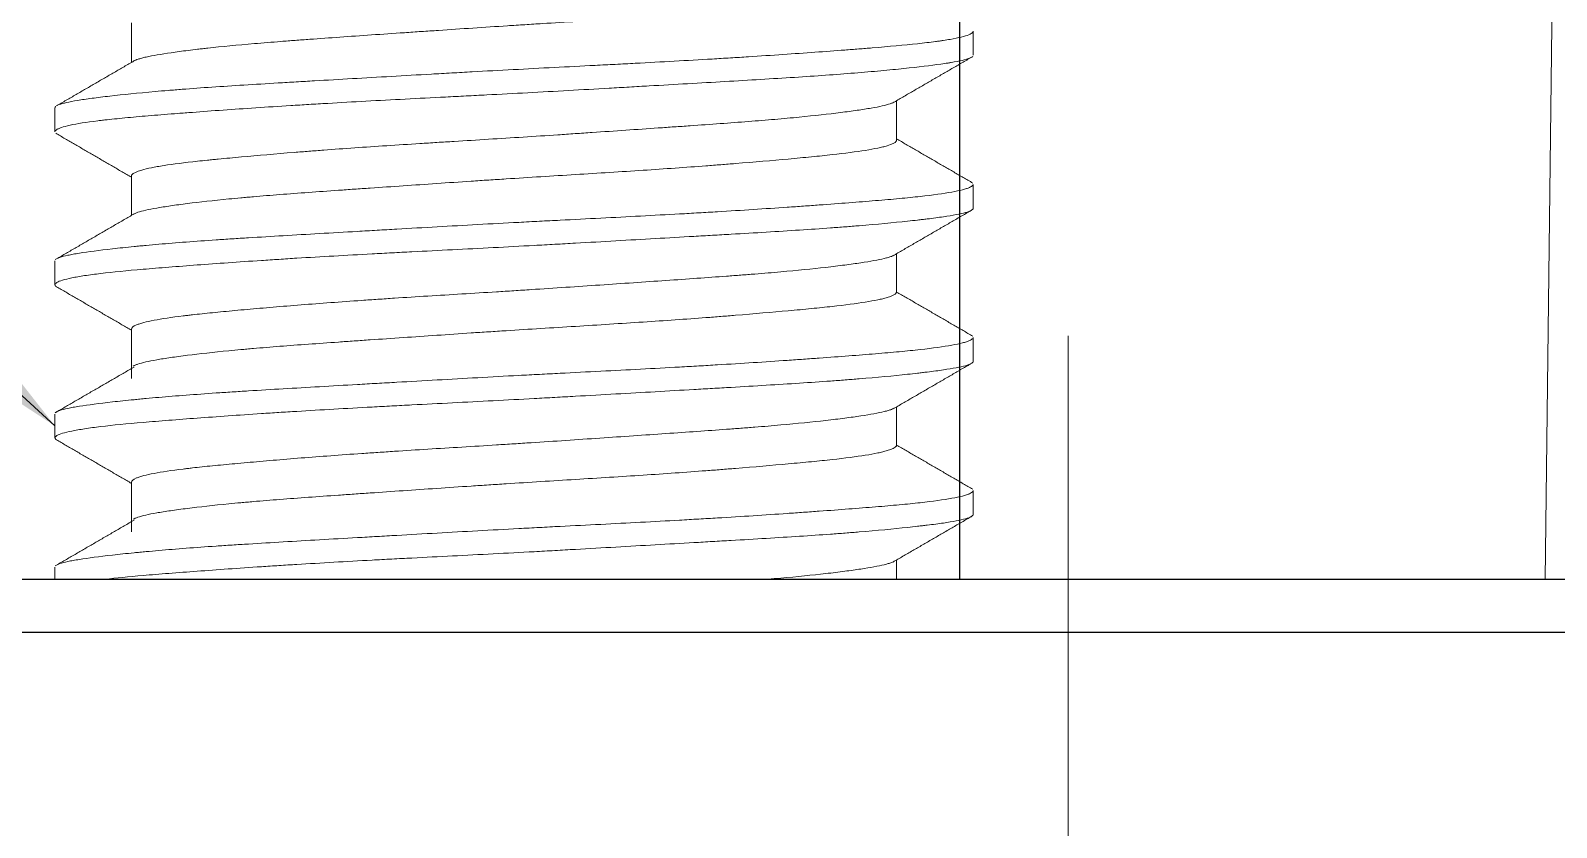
# Model space of a CAD drawing. Header units: inches. Extents: x 5272 to 5866, y -631 to 209.
# Drawn here: x 5355.52 to 5384.22, y -499.03 to -484.04 of the extents above; entities that cross this region are included whole.
import ezdxf

# ---------------------------------------------------------------- set-up
doc = ezdxf.new("R2010")
doc.units = ezdxf.units.IN
doc.header["$LTSCALE"] = 4.84
doc.header["$MEASUREMENT"] = 0
doc.linetypes.add('CENTERX2', pattern=[20.32, 12.7, -2.54, 2.54, -2.54])
doc.layers.get('0').update_dxf_attribs({"linetype": 'CONTINUOUS', "lineweight": 13})
doc.layers.add('CENTER', color=1, linetype='CENTERX2', lineweight=15)
doc.layers.add('DIM', color=3, linetype='CONTINUOUS', lineweight=9)
doc.styles.get("Standard").update_dxf_attribs({"font": 'arial.ttf'})
doc.dimstyles.new('사본 DIMSTYLE_1', dxfattribs={"dimtxt": 6, "dimasz": 6, "dimexe": 1, "dimexo": 1, "dimgap": 2, "dimtad": 1, "dimtih": 1, "dimtoh": 1, "dimdec": 1, "dimdsep": 46, "dimtxsty": 'Standard', "dimcen": 0, "dimclrd": 3, "dimclre": 3, "dimclrt": 4, "dimazin": 0, "dimtp": 0.3, "dimtm": 0.3, "dimtfac": 1, "dimtdec": 1, "dimtofl": 0, "dimtmove": 0, "dimatfit": 3, "dimfxl": 1, "dimtolj": 1, "dimtzin": 0, "dimarcsym": 0})

msp = doc.modelspace()

# ---------------------------------------------------------------- linework, layer by layer
at = {"color": 7, "linetype": 'Continuous'}
msp.add_line((5384.222, -476.776), (5384.009, -494.362), dxfattribs=at)
at = {"color": 7, "linetype": 'Continuous', "lineweight": 18}
for p, q in [((5357.415, -483.894), (5357.415, -484.639)), ((5373.249, -484.505), (5373.249, -484.055)), ((5371.809, -486.103), (5371.809, -485.36)), ((5355.976, -485.495), (5355.976, -485.942)), ((5357.415, -486.775), (5357.415, -487.518)), ((5373.249, -487.381), (5373.249, -486.936)), ((5371.809, -488.983), (5371.809, -488.238)), ((5355.976, -488.375), (5355.976, -488.823)), ((5357.415, -489.652), (5357.415, -490.588)), ((5373.249, -489.894), (5373.249, -489.813)), ((5373.249, -490.262), (5373.249, -489.816)), ((5371.809, -491.864), (5371.809, -491.119)), ((5355.976, -491.255), (5355.976, -491.703)), ((5357.415, -492.533), (5357.415, -493.468)), ((5373.249, -493.142), (5373.249, -492.697)), ((5371.809, -494.362), (5371.809, -493.999)), ((5355.976, -494.135), (5355.976, -494.362))]:
    msp.add_line(p, q, dxfattribs=at)
at = {"lineweight": -3}
for points in [[(5372.989, -468.862), (5372.989, -481.612), (5372.989, -494.361)], [(5344.989, -494.362), (5368.489, -494.362), (5391.989, -494.362)], [(5393.489, -495.362), (5368.489, -495.362), (5343.489, -495.362)]]:
    msp.add_open_spline(points, degree=2, dxfattribs=at)
at = {"color": 7, "linetype": 'Continuous', "lineweight": 18}
for points, knots in [([(5357.465, -484.61), (5357.484, -484.6), (5357.509, -484.59), (5357.56, -484.573), (5357.583, -484.566), (5357.634, -484.553), (5357.661, -484.546), (5357.813, -484.512), (5357.971, -484.485), (5358.261, -484.443), (5358.366, -484.429), (5358.538, -484.407), (5358.598, -484.4), (5358.691, -484.389), (5358.722, -484.386), (5358.786, -484.378), (5358.819, -484.375), (5359.115, -484.342), (5359.407, -484.313), (5359.887, -484.273), (5360.095, -484.256), (5360.315, -484.239), (5360.404, -484.232), (5360.449, -484.229), (5360.585, -484.219), (5360.676, -484.212), (5361.139, -484.178), (5361.526, -484.151), (5362.134, -484.109), (5362.34, -484.095), (5362.604, -484.077), (5362.657, -484.074), (5362.763, -484.066), (5362.923, -484.055), (5363.083, -484.045), (5363.618, -484.008), (5364.051, -483.979), (5364.597, -483.944), (5364.706, -483.937), (5364.926, -483.923), (5365.037, -483.916), (5365.366, -483.896), (5365.583, -483.883), (5366.228, -483.843), (5366.649, -483.816), (5367.164, -483.782), (5367.267, -483.775), (5367.471, -483.761), (5367.571, -483.754), (5367.869, -483.733), (5368.062, -483.719), (5368.626, -483.676), (5368.98, -483.647), (5369.397, -483.611), (5369.479, -483.604), (5369.638, -483.59), (5369.716, -483.583), (5369.944, -483.562), (5370.232, -483.535), (5370.489, -483.509), (5370.67, -483.489), (5370.728, -483.482), (5370.841, -483.468), (5370.896, -483.462), (5371.157, -483.427), (5371.328, -483.4), (5371.528, -483.357), (5371.586, -483.343), (5371.658, -483.321), (5371.68, -483.314), (5371.708, -483.303), (5371.717, -483.299), (5371.734, -483.292), (5371.742, -483.288), (5371.777, -483.27), (5371.796, -483.255), (5371.807, -483.236), (5371.809, -483.23), (5371.809, -483.225)], [0, 0, 0, 0, 0.022924, 0.022924, 0.038006, 0.038006, 0.053088, 0.053088, 0.113417, 0.113417, 0.143581, 0.143581, 0.158663, 0.158663, 0.166204, 0.166204, 0.173745, 0.173745, 0.234073, 0.234073, 0.264237, 0.271778, 0.271778, 0.279319, 0.279319, 0.294401, 0.294401, 0.354729, 0.354729, 0.384893, 0.384893, 0.392434, 0.392434, 0.399975, 0.415057, 0.415057, 0.475385, 0.475385, 0.490467, 0.490467, 0.505549, 0.505549, 0.535714, 0.535714, 0.596042, 0.596042, 0.611124, 0.611124, 0.626206, 0.626206, 0.65637, 0.65637, 0.716698, 0.716698, 0.73178, 0.73178, 0.746862, 0.746862, 0.777026, 0.80719, 0.80719, 0.822272, 0.822272, 0.837354, 0.837354, 0.897682, 0.897682, 0.927846, 0.927846, 0.942929, 0.942929, 0.95047, 0.95047, 0.958011, 0.958011, 0.988175, 0.988175, 1, 1, 1, 1]), ([(5356.023, -485.447), (5356.032, -485.443), (5356.043, -485.438), (5356.125, -485.407), (5356.24, -485.382), (5356.439, -485.349), (5356.482, -485.342), (5356.573, -485.329), (5356.621, -485.322), (5356.775, -485.301), (5356.887, -485.287), (5357.254, -485.245), (5357.536, -485.217), (5357.938, -485.181), (5358.021, -485.174), (5358.192, -485.16), (5358.28, -485.153), (5358.549, -485.132), (5358.735, -485.118), (5359.316, -485.079), (5359.731, -485.053), (5360.286, -485.02), (5360.399, -485.013), (5360.628, -485), (5360.743, -484.993), (5361.093, -484.973), (5361.33, -484.959), (5362.051, -484.918), (5362.546, -484.889), (5363.184, -484.853), (5363.312, -484.846), (5363.569, -484.831), (5363.698, -484.824), (5364.083, -484.803), (5364.34, -484.789), (5365.11, -484.748), (5365.623, -484.722), (5366.264, -484.689), (5366.391, -484.683), (5366.643, -484.67), (5366.769, -484.663), (5367.141, -484.643), (5367.63, -484.617), (5368.104, -484.59), (5368.453, -484.569), (5368.626, -484.559), (5368.796, -484.548), (5368.91, -484.541), (5368.966, -484.538), (5369.468, -484.505), (5369.885, -484.477), (5370.467, -484.435), (5370.653, -484.421), (5370.922, -484.4), (5371.01, -484.393), (5371.139, -484.383), (5371.181, -484.38), (5371.265, -484.373), (5371.306, -484.37), (5371.671, -484.34), (5371.955, -484.315), (5372.323, -484.275), (5372.436, -484.262), (5372.565, -484.245), (5372.59, -484.241), (5372.639, -484.234), (5372.663, -484.231), (5372.732, -484.22), (5372.775, -484.213), (5372.977, -484.178), (5373.093, -484.149), (5373.201, -484.106), (5373.225, -484.092), (5373.241, -484.074), (5373.244, -484.071), (5373.247, -484.064), (5373.249, -484.06), (5373.249, -484.057), (5373.249, -484.056)], [0, 0, 0, 0, 0.010397, 0.010397, 0.06947, 0.06947, 0.084239, 0.084239, 0.099007, 0.099007, 0.128544, 0.128544, 0.187618, 0.187618, 0.202386, 0.202386, 0.217155, 0.217155, 0.246692, 0.246692, 0.305765, 0.305765, 0.320534, 0.320534, 0.335302, 0.335302, 0.364839, 0.364839, 0.423913, 0.423913, 0.438681, 0.438681, 0.45345, 0.45345, 0.482986, 0.482986, 0.54206, 0.54206, 0.556829, 0.556829, 0.571597, 0.571597, 0.601134, 0.630671, 0.630671, 0.645439, 0.652823, 0.652823, 0.660208, 0.660208, 0.719281, 0.719281, 0.748818, 0.748818, 0.763587, 0.763587, 0.770971, 0.770971, 0.778355, 0.778355, 0.837429, 0.837429, 0.866966, 0.866966, 0.87435, 0.87435, 0.881734, 0.881734, 0.896502, 0.896502, 0.955576, 0.955576, 0.985113, 0.985113, 0.992497, 0.992497, 0.999881, 1, 1, 1, 1]), ([(5373.219, -484.543), (5373.191, -484.559), (5373.145, -484.576), (5373.03, -484.605), (5372.968, -484.618), (5372.876, -484.635), (5372.857, -484.638), (5372.818, -484.645), (5372.797, -484.648), (5372.734, -484.658), (5372.689, -484.665), (5372.45, -484.699), (5372.219, -484.726), (5371.812, -484.769), (5371.667, -484.783), (5371.432, -484.805), (5371.352, -484.812), (5371.187, -484.826), (5371.102, -484.833), (5370.843, -484.854), (5370.662, -484.868), (5370.285, -484.895), (5370.089, -484.908), (5369.681, -484.934), (5369.469, -484.947), (5369.03, -484.974), (5368.806, -484.987), (5368.12, -485.027), (5367.645, -485.054), (5367.029, -485.089), (5366.904, -485.096), (5366.653, -485.111), (5366.526, -485.118), (5366.146, -485.14), (5365.637, -485.169), (5365.125, -485.197), (5364.612, -485.225), (5364.355, -485.238), (5363.968, -485.258), (5363.838, -485.265), (5363.58, -485.278), (5363.451, -485.285), (5363.067, -485.304), (5362.815, -485.317), (5362.066, -485.356), (5361.58, -485.382), (5360.988, -485.417), (5360.87, -485.424), (5360.637, -485.438), (5360.523, -485.445), (5360.185, -485.466), (5359.748, -485.494), (5359.131, -485.537), (5358.746, -485.565), (5358.514, -485.583), (5358.468, -485.586), (5358.378, -485.593), (5358.244, -485.603), (5358.115, -485.613), (5357.865, -485.633), (5357.55, -485.659), (5357.273, -485.685), (5357.078, -485.705), (5356.985, -485.715), (5356.897, -485.725), (5356.839, -485.731), (5356.811, -485.735), (5356.564, -485.765), (5356.39, -485.793), (5356.194, -485.836), (5356.14, -485.85), (5356.075, -485.872), (5356.057, -485.879), (5356.033, -485.89), (5356.025, -485.894), (5356.012, -485.901), (5355.986, -485.917), (5355.975, -485.933), (5355.976, -485.945)], [0, 0, 0, 0, 0.037453, 0.037453, 0.066714, 0.066714, 0.074029, 0.074029, 0.081344, 0.081344, 0.095974, 0.095974, 0.154494, 0.154494, 0.183755, 0.183755, 0.198385, 0.198385, 0.213015, 0.213015, 0.242275, 0.242275, 0.271535, 0.271535, 0.300796, 0.300796, 0.330056, 0.330056, 0.388577, 0.388577, 0.403207, 0.403207, 0.417837, 0.417837, 0.447097, 0.476357, 0.476357, 0.505618, 0.505618, 0.520248, 0.520248, 0.534878, 0.534878, 0.564138, 0.564138, 0.622659, 0.622659, 0.637289, 0.637289, 0.651919, 0.651919, 0.681179, 0.71044, 0.7397, 0.7397, 0.747015, 0.747015, 0.75433, 0.76896, 0.76896, 0.798221, 0.827481, 0.827481, 0.842111, 0.849426, 0.849426, 0.856741, 0.856741, 0.915262, 0.915262, 0.944522, 0.944522, 0.959152, 0.959152, 0.966467, 0.966467, 0.973782, 1, 1, 1, 1]), ([(5371.774, -485.381), (5371.764, -485.387), (5371.752, -485.393), (5371.723, -485.405), (5371.706, -485.412), (5371.605, -485.445), (5371.487, -485.472), (5371.292, -485.506), (5371.25, -485.513), (5371.163, -485.527), (5371.116, -485.534), (5370.971, -485.555), (5370.866, -485.569), (5370.526, -485.612), (5370.268, -485.641), (5369.904, -485.676), (5369.829, -485.683), (5369.675, -485.697), (5369.597, -485.704), (5369.357, -485.725), (5369.191, -485.738), (5368.677, -485.778), (5368.311, -485.804), (5367.825, -485.839), (5367.726, -485.846), (5367.527, -485.859), (5367.427, -485.866), (5367.124, -485.887), (5366.715, -485.915), (5366.295, -485.944), (5365.976, -485.965), (5365.869, -485.973), (5365.653, -485.987), (5365.545, -485.995), (5365.217, -486.016), (5365, -486.031), (5364.565, -486.059), (5364.348, -486.072), (5363.916, -486.099), (5363.7, -486.113), (5363.377, -486.133), (5363.27, -486.139), (5363.055, -486.153), (5362.948, -486.159), (5362.417, -486.193), (5362.008, -486.22), (5361.417, -486.261), (5361.223, -486.275), (5360.939, -486.297), (5360.845, -486.304), (5360.66, -486.318), (5360.569, -486.326), (5360.122, -486.362), (5359.791, -486.39), (5359.334, -486.432), (5359.188, -486.445), (5359.014, -486.462), (5358.98, -486.465), (5358.912, -486.472), (5358.812, -486.482), (5358.717, -486.492), (5358.412, -486.526), (5358.202, -486.552), (5357.983, -486.587), (5357.92, -486.597), (5357.862, -486.608), (5357.825, -486.615), (5357.807, -486.618), (5357.72, -486.636), (5357.66, -486.651), (5357.509, -486.694), (5357.448, -486.723), (5357.419, -486.758), (5357.416, -486.765), (5357.415, -486.774), (5357.415, -486.775), (5357.415, -486.776)], [0, 0, 0, 0, 0.01324, 0.01324, 0.028149, 0.028149, 0.087787, 0.087787, 0.102696, 0.102696, 0.117605, 0.117605, 0.147424, 0.147424, 0.207061, 0.207061, 0.221971, 0.221971, 0.23688, 0.23688, 0.266699, 0.266699, 0.326336, 0.326336, 0.341246, 0.341246, 0.356155, 0.356155, 0.385974, 0.415793, 0.415793, 0.430702, 0.430702, 0.445611, 0.445611, 0.47543, 0.47543, 0.505249, 0.505249, 0.535067, 0.535067, 0.549977, 0.549977, 0.564886, 0.564886, 0.624524, 0.624524, 0.654342, 0.654342, 0.669252, 0.669252, 0.684161, 0.684161, 0.743798, 0.743798, 0.773617, 0.773617, 0.781072, 0.781072, 0.788526, 0.803436, 0.803436, 0.863073, 0.863073, 0.877983, 0.885437, 0.885437, 0.892892, 0.892892, 0.922711, 0.922711, 0.982348, 0.982348, 0.997258, 0.997258, 1, 1, 1, 1]), ([(5355.976, -485.494), (5355.976, -485.487), (5355.979, -485.48), (5355.986, -485.471), (5355.988, -485.469), (5355.99, -485.468)], [0, 0, 0, 0, 0.787467, 0.787467, 1, 1, 1, 1]), ([(5357.449, -487.498), (5357.458, -487.492), (5357.47, -487.486), (5357.498, -487.474), (5357.516, -487.467), (5357.616, -487.433), (5357.734, -487.407), (5357.967, -487.366), (5358.054, -487.352), (5358.2, -487.331), (5358.251, -487.324), (5358.357, -487.309), (5358.412, -487.302), (5358.696, -487.266), (5358.955, -487.237), (5359.319, -487.202), (5359.431, -487.191), (5359.548, -487.181), (5359.627, -487.174), (5359.667, -487.17), (5359.869, -487.153), (5360.036, -487.139), (5360.553, -487.099), (5360.92, -487.073), (5361.406, -487.039), (5361.505, -487.032), (5361.655, -487.021), (5361.706, -487.018), (5361.807, -487.011), (5361.857, -487.007), (5362.112, -486.99), (5362.318, -486.976), (5362.943, -486.933), (5363.369, -486.904), (5363.915, -486.867), (5364.025, -486.86), (5364.245, -486.846), (5364.354, -486.839), (5364.682, -486.817), (5364.9, -486.804), (5365.551, -486.763), (5365.982, -486.737), (5366.623, -486.697), (5366.833, -486.683), (5367.244, -486.656), (5367.647, -486.628), (5368.033, -486.6), (5368.317, -486.579), (5368.411, -486.571), (5368.596, -486.557), (5368.687, -486.55), (5369.135, -486.513), (5369.466, -486.485), (5369.922, -486.443), (5370.067, -486.43), (5370.274, -486.409), (5370.341, -486.403), (5370.472, -486.389), (5370.535, -486.382), (5370.84, -486.349), (5371.047, -486.322), (5371.307, -486.28), (5371.384, -486.266), (5371.47, -486.248), (5371.486, -486.245), (5371.518, -486.238), (5371.564, -486.227), (5371.604, -486.216), (5371.726, -486.18), (5371.784, -486.151), (5371.807, -486.116), (5371.809, -486.109), (5371.809, -486.103)], [0, 0, 0, 0, 0.013291, 0.013291, 0.028257, 0.028257, 0.088123, 0.088123, 0.118056, 0.118056, 0.133022, 0.133022, 0.147989, 0.147989, 0.207855, 0.207855, 0.222821, 0.230304, 0.230304, 0.237788, 0.237788, 0.267721, 0.267721, 0.327587, 0.327587, 0.342553, 0.342553, 0.350036, 0.350036, 0.357519, 0.357519, 0.387452, 0.387452, 0.447318, 0.447318, 0.462285, 0.462285, 0.477251, 0.477251, 0.507184, 0.507184, 0.56705, 0.56705, 0.596983, 0.596983, 0.626916, 0.656849, 0.656849, 0.671815, 0.671815, 0.686782, 0.686782, 0.746648, 0.746648, 0.776581, 0.776581, 0.791547, 0.791547, 0.806514, 0.806514, 0.86638, 0.86638, 0.896312, 0.896312, 0.903796, 0.903796, 0.911279, 0.926245, 0.926245, 0.986111, 0.986111, 1, 1, 1, 1]), ([(5356.004, -488.337), (5356.019, -488.327), (5356.041, -488.317), (5356.108, -488.294), (5356.157, -488.281), (5356.248, -488.262), (5356.282, -488.255), (5356.354, -488.242), (5356.393, -488.235), (5356.601, -488.202), (5356.809, -488.175), (5357.183, -488.133), (5357.318, -488.118), (5357.5, -488.1), (5357.537, -488.097), (5357.613, -488.09), (5357.727, -488.079), (5357.847, -488.068), (5358.091, -488.047), (5358.263, -488.033), (5358.622, -488.005), (5358.81, -487.992), (5359.104, -487.972), (5359.254, -487.962), (5359.409, -487.952), (5359.513, -487.946), (5359.566, -487.942), (5359.831, -487.926), (5360.048, -487.913), (5360.716, -487.873), (5361.181, -487.847), (5361.788, -487.812), (5361.91, -487.805), (5362.096, -487.794), (5362.159, -487.791), (5362.284, -487.783), (5362.596, -487.765), (5362.911, -487.747), (5363.671, -487.704), (5364.183, -487.676), (5364.766, -487.645), (5364.83, -487.642), (5364.96, -487.635), (5365.025, -487.631), (5365.22, -487.621), (5365.349, -487.615), (5365.735, -487.595), (5365.99, -487.582), (5366.746, -487.543), (5367.241, -487.517), (5367.786, -487.487), (5367.846, -487.484), (5367.967, -487.477), (5368.146, -487.466), (5368.321, -487.456), (5368.668, -487.435), (5369.118, -487.407), (5369.544, -487.379), (5369.855, -487.357), (5370.008, -487.347), (5370.157, -487.336), (5370.256, -487.329), (5370.305, -487.325), (5370.548, -487.307), (5370.733, -487.294), (5371.086, -487.267), (5371.42, -487.24), (5371.719, -487.214), (5371.93, -487.195), (5371.997, -487.188), (5372.129, -487.175), (5372.192, -487.168), (5372.494, -487.135), (5372.692, -487.108), (5372.924, -487.065), (5372.991, -487.051), (5373.075, -487.03), (5373.1, -487.022), (5373.144, -487.008), (5373.163, -487), (5373.212, -486.979), (5373.233, -486.965), (5373.246, -486.946), (5373.248, -486.941), (5373.249, -486.936)], [0, 0, 0, 0, 0.022045, 0.022045, 0.051361, 0.051361, 0.066018, 0.066018, 0.080676, 0.080676, 0.139306, 0.139306, 0.168622, 0.168622, 0.17595, 0.17595, 0.183279, 0.197937, 0.197937, 0.227252, 0.227252, 0.256567, 0.256567, 0.271225, 0.278554, 0.278554, 0.285883, 0.285883, 0.315198, 0.315198, 0.373828, 0.373828, 0.388486, 0.388486, 0.395815, 0.395815, 0.403143, 0.432459, 0.432459, 0.491089, 0.491089, 0.498418, 0.498418, 0.505747, 0.505747, 0.520404, 0.520404, 0.54972, 0.54972, 0.60835, 0.60835, 0.615679, 0.615679, 0.623008, 0.637665, 0.637665, 0.666981, 0.696296, 0.696296, 0.710953, 0.718282, 0.718282, 0.725611, 0.725611, 0.754926, 0.754926, 0.784241, 0.813557, 0.813557, 0.828214, 0.828214, 0.842872, 0.842872, 0.901502, 0.901502, 0.930818, 0.930818, 0.945475, 0.945475, 0.960133, 0.960133, 0.989448, 0.989448, 1, 1, 1, 1]), ([(5373.249, -487.384), (5373.249, -487.385), (5373.249, -487.385), (5373.248, -487.399), (5373.235, -487.413), (5373.205, -487.429), (5373.198, -487.432), (5373.183, -487.439), (5373.175, -487.442), (5373.148, -487.452), (5373.127, -487.459), (5373.009, -487.491), (5372.871, -487.517), (5372.598, -487.557), (5372.496, -487.571), (5372.354, -487.588), (5372.325, -487.592), (5372.265, -487.599), (5372.174, -487.609), (5372.078, -487.62), (5371.746, -487.655), (5371.444, -487.684), (5371.019, -487.719), (5370.888, -487.73), (5370.752, -487.74), (5370.66, -487.747), (5370.613, -487.75), (5370.378, -487.767), (5370.183, -487.781), (5369.578, -487.82), (5369.149, -487.846), (5368.581, -487.879), (5368.465, -487.886), (5368.29, -487.896), (5368.231, -487.899), (5368.112, -487.906), (5367.815, -487.923), (5367.513, -487.94), (5366.78, -487.982), (5366.28, -488.011), (5365.703, -488.044), (5365.638, -488.047), (5365.509, -488.054), (5365.445, -488.058), (5365.25, -488.069), (5365.121, -488.076), (5364.734, -488.097), (5364.477, -488.111), (5363.707, -488.151), (5363.198, -488.176), (5362.565, -488.209), (5362.439, -488.216), (5362.189, -488.229), (5362.065, -488.235), (5361.697, -488.255), (5361.216, -488.282), (5360.753, -488.309), (5360.413, -488.33), (5360.301, -488.337), (5360.079, -488.352), (5359.969, -488.359), (5359.643, -488.38), (5359.225, -488.409), (5358.838, -488.437), (5358.467, -488.465), (5358.289, -488.478), (5358.034, -488.498), (5357.95, -488.505), (5357.788, -488.518), (5357.709, -488.525), (5357.327, -488.558), (5357.063, -488.584), (5356.727, -488.624), (5356.626, -488.637), (5356.488, -488.658), (5356.445, -488.665), (5356.364, -488.679), (5356.327, -488.687), (5356.153, -488.722), (5356.061, -488.751), (5355.989, -488.794), (5355.977, -488.808), (5355.975, -488.829), (5355.978, -488.835), (5355.989, -488.849), (5355.997, -488.856), (5356.008, -488.862)], [0, 0, 0, 0, 0.000888, 0.000888, 0.028641, 0.028641, 0.035579, 0.035579, 0.042518, 0.042518, 0.056394, 0.056394, 0.111901, 0.111901, 0.139654, 0.139654, 0.146592, 0.146592, 0.15353, 0.167407, 0.167407, 0.222913, 0.222913, 0.23679, 0.243728, 0.243728, 0.250666, 0.250666, 0.278419, 0.278419, 0.333925, 0.333925, 0.347802, 0.347802, 0.35474, 0.35474, 0.361679, 0.389432, 0.389432, 0.444938, 0.444938, 0.451876, 0.451876, 0.458814, 0.458814, 0.472691, 0.472691, 0.500444, 0.500444, 0.55595, 0.55595, 0.569827, 0.569827, 0.583703, 0.583703, 0.611456, 0.63921, 0.63921, 0.653086, 0.653086, 0.666963, 0.666963, 0.694716, 0.722469, 0.722469, 0.750222, 0.750222, 0.764099, 0.764099, 0.777975, 0.777975, 0.833481, 0.833481, 0.861234, 0.861234, 0.875111, 0.875111, 0.888988, 0.888988, 0.944494, 0.944494, 0.972247, 0.972247, 0.986123, 0.986123, 1, 1, 1, 1]), ([(5371.754, -488.271), (5371.742, -488.276), (5371.728, -488.282), (5371.695, -488.295), (5371.664, -488.305), (5371.628, -488.315), (5371.603, -488.321), (5371.59, -488.325), (5371.465, -488.355), (5371.317, -488.382), (5371.042, -488.424), (5370.941, -488.438), (5370.777, -488.459), (5370.719, -488.466), (5370.6, -488.481), (5370.539, -488.488), (5370.222, -488.524), (5369.939, -488.553), (5369.473, -488.594), (5369.31, -488.607), (5369.054, -488.628), (5368.967, -488.634), (5368.791, -488.648), (5368.701, -488.655), (5368.248, -488.688), (5367.868, -488.715), (5367.269, -488.756), (5367.065, -488.77), (5366.647, -488.799), (5366.437, -488.813), (5365.802, -488.856), (5365.372, -488.885), (5364.828, -488.921), (5364.719, -488.928), (5364.5, -488.942), (5364.39, -488.949), (5364.062, -488.969), (5363.845, -488.983), (5363.2, -489.022), (5362.777, -489.048), (5362.258, -489.082), (5362.155, -489.089), (5361.95, -489.103), (5361.848, -489.11), (5361.548, -489.131), (5361.353, -489.145), (5360.782, -489.187), (5360.421, -489.216), (5359.995, -489.252), (5359.911, -489.259), (5359.748, -489.273), (5359.668, -489.28), (5359.434, -489.301), (5359.286, -489.315), (5359.004, -489.342), (5358.87, -489.355), (5358.681, -489.375), (5358.59, -489.385), (5358.502, -489.395), (5358.445, -489.402), (5358.417, -489.405), (5358.169, -489.436), (5357.986, -489.463), (5357.766, -489.505), (5357.702, -489.519), (5357.619, -489.541), (5357.594, -489.548), (5357.56, -489.559), (5357.549, -489.563), (5357.529, -489.57), (5357.52, -489.574), (5357.445, -489.604), (5357.414, -489.63), (5357.415, -489.656)], [0, 0, 0, 0, 0.013221, 0.013221, 0.028245, 0.035757, 0.035757, 0.043269, 0.043269, 0.103365, 0.103365, 0.133413, 0.133413, 0.148437, 0.148437, 0.163461, 0.163461, 0.223557, 0.223557, 0.253605, 0.253605, 0.268629, 0.268629, 0.283653, 0.283653, 0.34375, 0.34375, 0.373798, 0.373798, 0.403846, 0.403846, 0.463942, 0.463942, 0.478966, 0.478966, 0.49399, 0.49399, 0.524038, 0.524038, 0.584134, 0.584134, 0.599158, 0.599158, 0.614182, 0.614182, 0.64423, 0.64423, 0.704326, 0.704326, 0.71935, 0.71935, 0.734374, 0.734374, 0.764422, 0.764422, 0.79447, 0.79447, 0.809494, 0.817006, 0.817006, 0.824518, 0.824518, 0.884614, 0.884614, 0.914662, 0.914662, 0.929687, 0.929687, 0.937199, 0.937199, 0.944711, 0.944711, 1, 1, 1, 1]), ([(5357.449, -490.353), (5357.458, -490.347), (5357.47, -490.341), (5357.498, -490.328), (5357.516, -490.322), (5357.616, -490.288), (5357.734, -490.262), (5357.967, -490.221), (5358.054, -490.207), (5358.2, -490.186), (5358.251, -490.179), (5358.357, -490.164), (5358.412, -490.157), (5358.696, -490.121), (5358.955, -490.092), (5359.319, -490.057), (5359.431, -490.046), (5359.548, -490.036), (5359.627, -490.029), (5359.667, -490.025), (5359.869, -490.008), (5360.036, -489.994), (5360.553, -489.954), (5360.92, -489.928), (5361.406, -489.894), (5361.505, -489.887), (5361.655, -489.876), (5361.706, -489.873), (5361.807, -489.866), (5361.857, -489.862), (5362.112, -489.845), (5362.318, -489.831), (5362.943, -489.788), (5363.369, -489.759), (5363.915, -489.722), (5364.025, -489.715), (5364.245, -489.701), (5364.354, -489.694), (5364.682, -489.672), (5364.9, -489.659), (5365.551, -489.618), (5365.982, -489.592), (5366.623, -489.551), (5366.833, -489.538), (5367.244, -489.511), (5367.647, -489.483), (5368.033, -489.455), (5368.317, -489.434), (5368.411, -489.426), (5368.596, -489.412), (5368.687, -489.405), (5369.135, -489.368), (5369.466, -489.339), (5369.922, -489.298), (5370.067, -489.285), (5370.274, -489.264), (5370.341, -489.258), (5370.472, -489.244), (5370.535, -489.237), (5370.84, -489.204), (5371.047, -489.177), (5371.307, -489.135), (5371.384, -489.121), (5371.47, -489.103), (5371.486, -489.1), (5371.518, -489.093), (5371.564, -489.082), (5371.604, -489.071), (5371.726, -489.035), (5371.784, -489.006), (5371.807, -488.971), (5371.809, -488.964), (5371.809, -488.958)], [0, 0, 0, 0, 0.013291, 0.013291, 0.028257, 0.028257, 0.088123, 0.088123, 0.118056, 0.118056, 0.133022, 0.133022, 0.147989, 0.147989, 0.207855, 0.207855, 0.222821, 0.230304, 0.230304, 0.237788, 0.237788, 0.267721, 0.267721, 0.327587, 0.327587, 0.342553, 0.342553, 0.350036, 0.350036, 0.357519, 0.357519, 0.387452, 0.387452, 0.447318, 0.447318, 0.462285, 0.462285, 0.477251, 0.477251, 0.507184, 0.507184, 0.56705, 0.56705, 0.596983, 0.596983, 0.626916, 0.656849, 0.656849, 0.671815, 0.671815, 0.686782, 0.686782, 0.746648, 0.746648, 0.776581, 0.776581, 0.791547, 0.791547, 0.806514, 0.806514, 0.86638, 0.86638, 0.896312, 0.896312, 0.903796, 0.903796, 0.911279, 0.926245, 0.926245, 0.986111, 0.986111, 1, 1, 1, 1]), ([(5356.004, -491.217), (5356.019, -491.207), (5356.041, -491.197), (5356.108, -491.175), (5356.157, -491.162), (5356.248, -491.142), (5356.282, -491.135), (5356.354, -491.122), (5356.393, -491.116), (5356.601, -491.082), (5356.809, -491.055), (5357.183, -491.013), (5357.318, -490.999), (5357.5, -490.981), (5357.537, -490.977), (5357.613, -490.97), (5357.727, -490.959), (5357.847, -490.948), (5358.091, -490.927), (5358.263, -490.913), (5358.622, -490.886), (5358.81, -490.872), (5359.104, -490.852), (5359.254, -490.843), (5359.409, -490.833), (5359.513, -490.826), (5359.566, -490.823), (5359.831, -490.806), (5360.048, -490.793), (5360.716, -490.754), (5361.181, -490.727), (5361.788, -490.692), (5361.91, -490.685), (5362.096, -490.674), (5362.159, -490.671), (5362.284, -490.664), (5362.596, -490.646), (5362.911, -490.628), (5363.671, -490.585), (5364.183, -490.556), (5364.766, -490.525), (5364.83, -490.522), (5364.96, -490.515), (5365.025, -490.512), (5365.22, -490.502), (5365.349, -490.495), (5365.735, -490.475), (5365.99, -490.462), (5366.746, -490.424), (5367.241, -490.398), (5367.786, -490.367), (5367.846, -490.364), (5367.967, -490.357), (5368.146, -490.347), (5368.321, -490.336), (5368.668, -490.316), (5369.118, -490.288), (5369.544, -490.259), (5369.855, -490.238), (5370.008, -490.227), (5370.157, -490.216), (5370.256, -490.209), (5370.305, -490.205), (5370.548, -490.188), (5370.733, -490.174), (5371.086, -490.147), (5371.42, -490.121), (5371.719, -490.095), (5371.93, -490.075), (5371.997, -490.069), (5372.129, -490.055), (5372.192, -490.049), (5372.494, -490.015), (5372.692, -489.988), (5372.924, -489.946), (5372.991, -489.932), (5373.075, -489.91), (5373.1, -489.903), (5373.144, -489.888), (5373.163, -489.881), (5373.212, -489.859), (5373.233, -489.845), (5373.246, -489.826), (5373.248, -489.821), (5373.249, -489.816)], [0, 0, 0, 0, 0.022045, 0.022045, 0.051361, 0.051361, 0.066018, 0.066018, 0.080676, 0.080676, 0.139306, 0.139306, 0.168622, 0.168622, 0.17595, 0.17595, 0.183279, 0.197937, 0.197937, 0.227252, 0.227252, 0.256567, 0.256567, 0.271225, 0.278554, 0.278554, 0.285883, 0.285883, 0.315198, 0.315198, 0.373828, 0.373828, 0.388486, 0.388486, 0.395815, 0.395815, 0.403143, 0.432459, 0.432459, 0.491089, 0.491089, 0.498418, 0.498418, 0.505747, 0.505747, 0.520404, 0.520404, 0.54972, 0.54972, 0.60835, 0.60835, 0.615679, 0.615679, 0.623008, 0.637665, 0.637665, 0.666981, 0.696296, 0.696296, 0.710953, 0.718282, 0.718282, 0.725611, 0.725611, 0.754926, 0.754926, 0.784241, 0.813557, 0.813557, 0.828214, 0.828214, 0.842872, 0.842872, 0.901502, 0.901502, 0.930818, 0.930818, 0.945475, 0.945475, 0.960133, 0.960133, 0.989448, 0.989448, 1, 1, 1, 1]), ([(5373.249, -490.265), (5373.249, -490.265), (5373.249, -490.266), (5373.248, -490.28), (5373.235, -490.293), (5373.205, -490.309), (5373.198, -490.313), (5373.183, -490.319), (5373.175, -490.323), (5373.148, -490.332), (5373.127, -490.339), (5373.009, -490.371), (5372.871, -490.397), (5372.598, -490.437), (5372.496, -490.451), (5372.354, -490.468), (5372.325, -490.472), (5372.265, -490.479), (5372.174, -490.49), (5372.078, -490.5), (5371.746, -490.536), (5371.444, -490.564), (5371.019, -490.599), (5370.888, -490.61), (5370.752, -490.62), (5370.66, -490.627), (5370.613, -490.631), (5370.378, -490.648), (5370.183, -490.661), (5369.578, -490.7), (5369.149, -490.726), (5368.581, -490.759), (5368.465, -490.766), (5368.29, -490.776), (5368.231, -490.779), (5368.112, -490.786), (5367.815, -490.803), (5367.513, -490.821), (5366.78, -490.863), (5366.28, -490.892), (5365.703, -490.924), (5365.638, -490.928), (5365.509, -490.935), (5365.445, -490.938), (5365.25, -490.949), (5365.121, -490.956), (5364.734, -490.978), (5364.477, -490.991), (5363.707, -491.031), (5363.198, -491.057), (5362.565, -491.089), (5362.439, -491.096), (5362.189, -491.109), (5362.065, -491.116), (5361.697, -491.136), (5361.216, -491.162), (5360.753, -491.19), (5360.413, -491.211), (5360.301, -491.218), (5360.079, -491.232), (5359.969, -491.239), (5359.643, -491.261), (5359.225, -491.29), (5358.838, -491.318), (5358.467, -491.345), (5358.289, -491.359), (5358.034, -491.379), (5357.95, -491.385), (5357.788, -491.399), (5357.709, -491.405), (5357.327, -491.438), (5357.063, -491.464), (5356.727, -491.504), (5356.626, -491.518), (5356.488, -491.539), (5356.445, -491.546), (5356.364, -491.56), (5356.327, -491.567), (5356.153, -491.603), (5356.061, -491.631), (5355.989, -491.674), (5355.977, -491.688), (5355.975, -491.709), (5355.978, -491.716), (5355.989, -491.729), (5355.997, -491.736), (5356.008, -491.743)], [0, 0, 0, 0, 0.000888, 0.000888, 0.028641, 0.028641, 0.035579, 0.035579, 0.042518, 0.042518, 0.056394, 0.056394, 0.111901, 0.111901, 0.139654, 0.139654, 0.146592, 0.146592, 0.15353, 0.167407, 0.167407, 0.222913, 0.222913, 0.23679, 0.243728, 0.243728, 0.250666, 0.250666, 0.278419, 0.278419, 0.333925, 0.333925, 0.347802, 0.347802, 0.35474, 0.35474, 0.361679, 0.389432, 0.389432, 0.444938, 0.444938, 0.451876, 0.451876, 0.458814, 0.458814, 0.472691, 0.472691, 0.500444, 0.500444, 0.55595, 0.55595, 0.569827, 0.569827, 0.583703, 0.583703, 0.611456, 0.63921, 0.63921, 0.653086, 0.653086, 0.666963, 0.666963, 0.694716, 0.722469, 0.722469, 0.750222, 0.750222, 0.764099, 0.764099, 0.777975, 0.777975, 0.833481, 0.833481, 0.861234, 0.861234, 0.875111, 0.875111, 0.888988, 0.888988, 0.944494, 0.944494, 0.972247, 0.972247, 0.986123, 0.986123, 1, 1, 1, 1]), ([(5371.754, -491.151), (5371.742, -491.157), (5371.728, -491.163), (5371.695, -491.175), (5371.664, -491.185), (5371.628, -491.195), (5371.603, -491.202), (5371.59, -491.205), (5371.465, -491.235), (5371.317, -491.262), (5371.042, -491.304), (5370.941, -491.318), (5370.777, -491.339), (5370.719, -491.347), (5370.6, -491.361), (5370.539, -491.368), (5370.222, -491.404), (5369.939, -491.433), (5369.473, -491.474), (5369.31, -491.488), (5369.054, -491.508), (5368.967, -491.515), (5368.791, -491.528), (5368.701, -491.535), (5368.248, -491.568), (5367.868, -491.595), (5367.269, -491.636), (5367.065, -491.65), (5366.647, -491.679), (5366.437, -491.693), (5365.802, -491.737), (5365.372, -491.766), (5364.828, -491.801), (5364.719, -491.808), (5364.5, -491.822), (5364.39, -491.829), (5364.062, -491.85), (5363.845, -491.863), (5363.2, -491.903), (5362.777, -491.929), (5362.258, -491.963), (5362.155, -491.97), (5361.95, -491.983), (5361.848, -491.99), (5361.548, -492.011), (5361.353, -492.025), (5360.782, -492.067), (5360.421, -492.096), (5359.995, -492.132), (5359.911, -492.139), (5359.748, -492.154), (5359.668, -492.161), (5359.434, -492.182), (5359.286, -492.195), (5359.004, -492.222), (5358.87, -492.235), (5358.681, -492.255), (5358.59, -492.265), (5358.502, -492.276), (5358.445, -492.282), (5358.417, -492.286), (5358.169, -492.316), (5357.986, -492.343), (5357.766, -492.385), (5357.702, -492.4), (5357.619, -492.421), (5357.594, -492.428), (5357.56, -492.439), (5357.549, -492.443), (5357.529, -492.45), (5357.52, -492.454), (5357.445, -492.484), (5357.414, -492.511), (5357.415, -492.536)], [0, 0, 0, 0, 0.013221, 0.013221, 0.028245, 0.035757, 0.035757, 0.043269, 0.043269, 0.103365, 0.103365, 0.133413, 0.133413, 0.148437, 0.148437, 0.163461, 0.163461, 0.223557, 0.223557, 0.253605, 0.253605, 0.268629, 0.268629, 0.283653, 0.283653, 0.34375, 0.34375, 0.373798, 0.373798, 0.403846, 0.403846, 0.463942, 0.463942, 0.478966, 0.478966, 0.49399, 0.49399, 0.524038, 0.524038, 0.584134, 0.584134, 0.599158, 0.599158, 0.614182, 0.614182, 0.64423, 0.64423, 0.704326, 0.704326, 0.71935, 0.71935, 0.734374, 0.734374, 0.764422, 0.764422, 0.79447, 0.79447, 0.809494, 0.817006, 0.817006, 0.824518, 0.824518, 0.884614, 0.884614, 0.914662, 0.914662, 0.929687, 0.929687, 0.937199, 0.937199, 0.944711, 0.944711, 1, 1, 1, 1]), ([(5357.449, -493.233), (5357.458, -493.227), (5357.47, -493.222), (5357.498, -493.209), (5357.516, -493.202), (5357.616, -493.169), (5357.734, -493.142), (5357.967, -493.101), (5358.054, -493.087), (5358.2, -493.066), (5358.251, -493.059), (5358.357, -493.045), (5358.412, -493.037), (5358.696, -493.002), (5358.955, -492.973), (5359.319, -492.937), (5359.431, -492.926), (5359.548, -492.916), (5359.627, -492.909), (5359.667, -492.905), (5359.869, -492.888), (5360.036, -492.875), (5360.553, -492.834), (5360.92, -492.808), (5361.406, -492.774), (5361.505, -492.767), (5361.655, -492.757), (5361.706, -492.753), (5361.807, -492.746), (5361.857, -492.743), (5362.112, -492.725), (5362.318, -492.711), (5362.943, -492.668), (5363.369, -492.639), (5363.915, -492.603), (5364.025, -492.595), (5364.245, -492.581), (5364.354, -492.574), (5364.682, -492.553), (5364.9, -492.539), (5365.551, -492.499), (5365.982, -492.472), (5366.623, -492.432), (5366.833, -492.418), (5367.244, -492.391), (5367.647, -492.364), (5368.033, -492.335), (5368.317, -492.314), (5368.411, -492.307), (5368.596, -492.292), (5368.687, -492.285), (5369.135, -492.249), (5369.466, -492.22), (5369.922, -492.178), (5370.067, -492.165), (5370.274, -492.145), (5370.341, -492.138), (5370.472, -492.124), (5370.535, -492.118), (5370.84, -492.084), (5371.047, -492.057), (5371.307, -492.016), (5371.384, -492.002), (5371.47, -491.984), (5371.486, -491.98), (5371.518, -491.973), (5371.564, -491.962), (5371.604, -491.951), (5371.726, -491.915), (5371.784, -491.886), (5371.807, -491.851), (5371.809, -491.844), (5371.809, -491.838)], [0, 0, 0, 0, 0.013291, 0.013291, 0.028257, 0.028257, 0.088123, 0.088123, 0.118056, 0.118056, 0.133022, 0.133022, 0.147989, 0.147989, 0.207855, 0.207855, 0.222821, 0.230304, 0.230304, 0.237788, 0.237788, 0.267721, 0.267721, 0.327587, 0.327587, 0.342553, 0.342553, 0.350036, 0.350036, 0.357519, 0.357519, 0.387452, 0.387452, 0.447318, 0.447318, 0.462285, 0.462285, 0.477251, 0.477251, 0.507184, 0.507184, 0.56705, 0.56705, 0.596983, 0.596983, 0.626916, 0.656849, 0.656849, 0.671815, 0.671815, 0.686782, 0.686782, 0.746648, 0.746648, 0.776581, 0.776581, 0.791547, 0.791547, 0.806514, 0.806514, 0.86638, 0.86638, 0.896312, 0.896312, 0.903796, 0.903796, 0.911279, 0.926245, 0.926245, 0.986111, 0.986111, 1, 1, 1, 1]), ([(5356.004, -494.097), (5356.019, -494.087), (5356.041, -494.078), (5356.108, -494.055), (5356.157, -494.042), (5356.248, -494.022), (5356.282, -494.016), (5356.354, -494.003), (5356.393, -493.996), (5356.601, -493.963), (5356.809, -493.936), (5357.183, -493.893), (5357.318, -493.879), (5357.5, -493.861), (5357.537, -493.858), (5357.613, -493.85), (5357.727, -493.84), (5357.847, -493.829), (5358.091, -493.807), (5358.263, -493.793), (5358.622, -493.766), (5358.81, -493.753), (5359.104, -493.733), (5359.254, -493.723), (5359.409, -493.713), (5359.513, -493.706), (5359.566, -493.703), (5359.831, -493.687), (5360.048, -493.674), (5360.716, -493.634), (5361.181, -493.607), (5361.788, -493.573), (5361.91, -493.566), (5362.096, -493.555), (5362.159, -493.551), (5362.284, -493.544), (5362.596, -493.526), (5362.911, -493.508), (5363.671, -493.465), (5364.183, -493.437), (5364.766, -493.406), (5364.83, -493.402), (5364.96, -493.396), (5365.025, -493.392), (5365.22, -493.382), (5365.349, -493.375), (5365.735, -493.356), (5365.99, -493.343), (5366.746, -493.304), (5367.241, -493.278), (5367.786, -493.248), (5367.846, -493.244), (5367.967, -493.237), (5368.146, -493.227), (5368.321, -493.217), (5368.668, -493.196), (5369.118, -493.168), (5369.544, -493.139), (5369.855, -493.118), (5370.008, -493.107), (5370.157, -493.097), (5370.256, -493.089), (5370.305, -493.086), (5370.548, -493.068), (5370.733, -493.054), (5371.086, -493.027), (5371.42, -493.001), (5371.719, -492.975), (5371.93, -492.956), (5371.997, -492.949), (5372.129, -492.936), (5372.192, -492.929), (5372.494, -492.895), (5372.692, -492.868), (5372.924, -492.826), (5372.991, -492.812), (5373.075, -492.79), (5373.1, -492.783), (5373.144, -492.768), (5373.163, -492.761), (5373.212, -492.74), (5373.233, -492.725), (5373.246, -492.706), (5373.248, -492.701), (5373.249, -492.696)], [0, 0, 0, 0, 0.022045, 0.022045, 0.051361, 0.051361, 0.066018, 0.066018, 0.080676, 0.080676, 0.139306, 0.139306, 0.168622, 0.168622, 0.17595, 0.17595, 0.183279, 0.197937, 0.197937, 0.227252, 0.227252, 0.256567, 0.256567, 0.271225, 0.278554, 0.278554, 0.285883, 0.285883, 0.315198, 0.315198, 0.373828, 0.373828, 0.388486, 0.388486, 0.395815, 0.395815, 0.403143, 0.432459, 0.432459, 0.491089, 0.491089, 0.498418, 0.498418, 0.505747, 0.505747, 0.520404, 0.520404, 0.54972, 0.54972, 0.60835, 0.60835, 0.615679, 0.615679, 0.623008, 0.637665, 0.637665, 0.666981, 0.696296, 0.696296, 0.710953, 0.718282, 0.718282, 0.725611, 0.725611, 0.754926, 0.754926, 0.784241, 0.813557, 0.813557, 0.828214, 0.828214, 0.842872, 0.842872, 0.901502, 0.901502, 0.930818, 0.930818, 0.945475, 0.945475, 0.960133, 0.960133, 0.989448, 0.989448, 1, 1, 1, 1]), ([(5373.249, -493.145), (5373.249, -493.146), (5373.249, -493.146), (5373.248, -493.16), (5373.235, -493.173), (5373.205, -493.19), (5373.198, -493.193), (5373.183, -493.2), (5373.175, -493.203), (5373.148, -493.213), (5373.127, -493.219), (5373.009, -493.252), (5372.871, -493.278), (5372.598, -493.318), (5372.496, -493.331), (5372.354, -493.349), (5372.325, -493.352), (5372.265, -493.359), (5372.174, -493.37), (5372.078, -493.381), (5371.746, -493.416), (5371.444, -493.445), (5371.019, -493.48), (5370.888, -493.49), (5370.752, -493.501), (5370.66, -493.508), (5370.613, -493.511), (5370.378, -493.528), (5370.183, -493.541), (5369.578, -493.581), (5369.149, -493.606), (5368.581, -493.64), (5368.465, -493.646), (5368.29, -493.656), (5368.231, -493.66), (5368.112, -493.667), (5367.815, -493.684), (5367.513, -493.701), (5366.78, -493.743), (5366.28, -493.772), (5365.703, -493.804), (5365.638, -493.808), (5365.509, -493.815), (5365.445, -493.819), (5365.25, -493.83), (5365.121, -493.837), (5364.734, -493.858), (5364.477, -493.872), (5363.707, -493.911), (5363.198, -493.937), (5362.565, -493.97), (5362.439, -493.976), (5362.189, -493.989), (5362.065, -493.996), (5361.697, -494.016), (5361.216, -494.043), (5360.753, -494.07), (5360.413, -494.091), (5360.301, -494.098), (5360.079, -494.112), (5359.969, -494.12), (5359.643, -494.141), (5359.225, -494.17), (5358.838, -494.198), (5358.467, -494.226), (5358.289, -494.239), (5358.034, -494.259), (5357.95, -494.266), (5357.788, -494.279), (5357.709, -494.286), (5357.363, -494.315), (5357.125, -494.338), (5356.92, -494.362)], [0, 0, 0, 0, 0.0008881, 0.0008881, 0.0286412, 0.0286412, 0.0355795, 0.0355795, 0.0425178, 0.0425178, 0.0563943, 0.0563943, 0.1119005, 0.1119005, 0.1396537, 0.1396537, 0.1465919, 0.1465919, 0.1535302, 0.1674068, 0.1674068, 0.222913, 0.222913, 0.2367895, 0.2437278, 0.2437278, 0.2506661, 0.2506661, 0.2784192, 0.2784192, 0.3339254, 0.3339254, 0.347802, 0.347802, 0.3547402, 0.3547402, 0.3616785, 0.3894316, 0.3894316, 0.4449378, 0.4449378, 0.4518761, 0.4518761, 0.4588144, 0.4588144, 0.4726909, 0.4726909, 0.5004441, 0.5004441, 0.5559503, 0.5559503, 0.5698268, 0.5698268, 0.5837034, 0.5837034, 0.6114565, 0.6392096, 0.6392096, 0.6530862, 0.6530862, 0.6669627, 0.6669627, 0.6947158, 0.7224689, 0.7224689, 0.750222, 0.750222, 0.7640986, 0.7640986, 0.7779751, 0.7779751, 0.8269935, 0.8269935, 0.8269935, 0.8269935]), ([(5371.754, -494.031), (5371.742, -494.037), (5371.728, -494.043), (5371.695, -494.055), (5371.664, -494.065), (5371.628, -494.075), (5371.603, -494.082), (5371.59, -494.086), (5371.465, -494.116), (5371.317, -494.143), (5371.042, -494.184), (5370.941, -494.198), (5370.777, -494.22), (5370.719, -494.227), (5370.6, -494.242), (5370.539, -494.249), (5370.222, -494.285), (5369.939, -494.314), (5369.549, -494.348), (5369.469, -494.355), (5369.386, -494.362)], [0, 0, 0, 0, 0.013221, 0.013221, 0.028245, 0.035757, 0.035757, 0.043269, 0.043269, 0.1033651, 0.1033651, 0.1334132, 0.1334132, 0.1484372, 0.1484372, 0.1634612, 0.1634612, 0.2235573, 0.2235573, 0.2387806, 0.2387806, 0.2387806, 0.2387806])]:
    msp.add_open_spline(points, degree=3, knots=knots, dxfattribs=at)
for points in [[(5371.762, -485.387), (5372.503, -484.957), (5373.244, -484.528)], [(5357.484, -484.599), (5356.743, -485.03), (5356.002, -485.459)], [(5355.989, -485.972), (5356.702, -486.386), (5357.415, -486.8)], [(5373.241, -486.909), (5372.525, -486.494), (5371.809, -486.078)], [(5371.741, -488.278), (5372.481, -487.848), (5373.222, -487.419)], [(5357.464, -487.489), (5356.723, -487.919), (5355.982, -488.349)], [(5355.983, -488.848), (5356.699, -489.263), (5357.415, -489.678)], [(5373.241, -489.789), (5372.525, -489.374), (5371.809, -488.959)], [(5371.741, -491.159), (5372.481, -490.729), (5373.222, -490.299)], [(5357.464, -490.37), (5356.723, -490.8), (5355.982, -491.229)], [(5355.983, -491.728), (5356.699, -492.143), (5357.415, -492.559)], [(5373.241, -492.669), (5372.525, -492.254), (5371.809, -491.839)], [(5371.741, -494.039), (5372.481, -493.609), (5373.222, -493.18)], [(5357.464, -493.25), (5356.723, -493.68), (5355.982, -494.11)]]:
    msp.add_open_spline(points, degree=2, dxfattribs=at)
at = {"layer": 'CENTER', "ltscale": 0.5}
msp.add_lwpolyline([(5375.039, -293.088), (5375.039, -583.778)], dxfattribs=at)

# ---------------------------------------------------------------- leaders
at = {"layer": 'DIM'}
msp.add_leader([(5355.976, -491.479), (5338.364, -475.329), (5295.037, -475.329)], dimstyle='사본 DIMSTYLE_1', dxfattribs=at)

doc.saveas('drawing.dxf')
